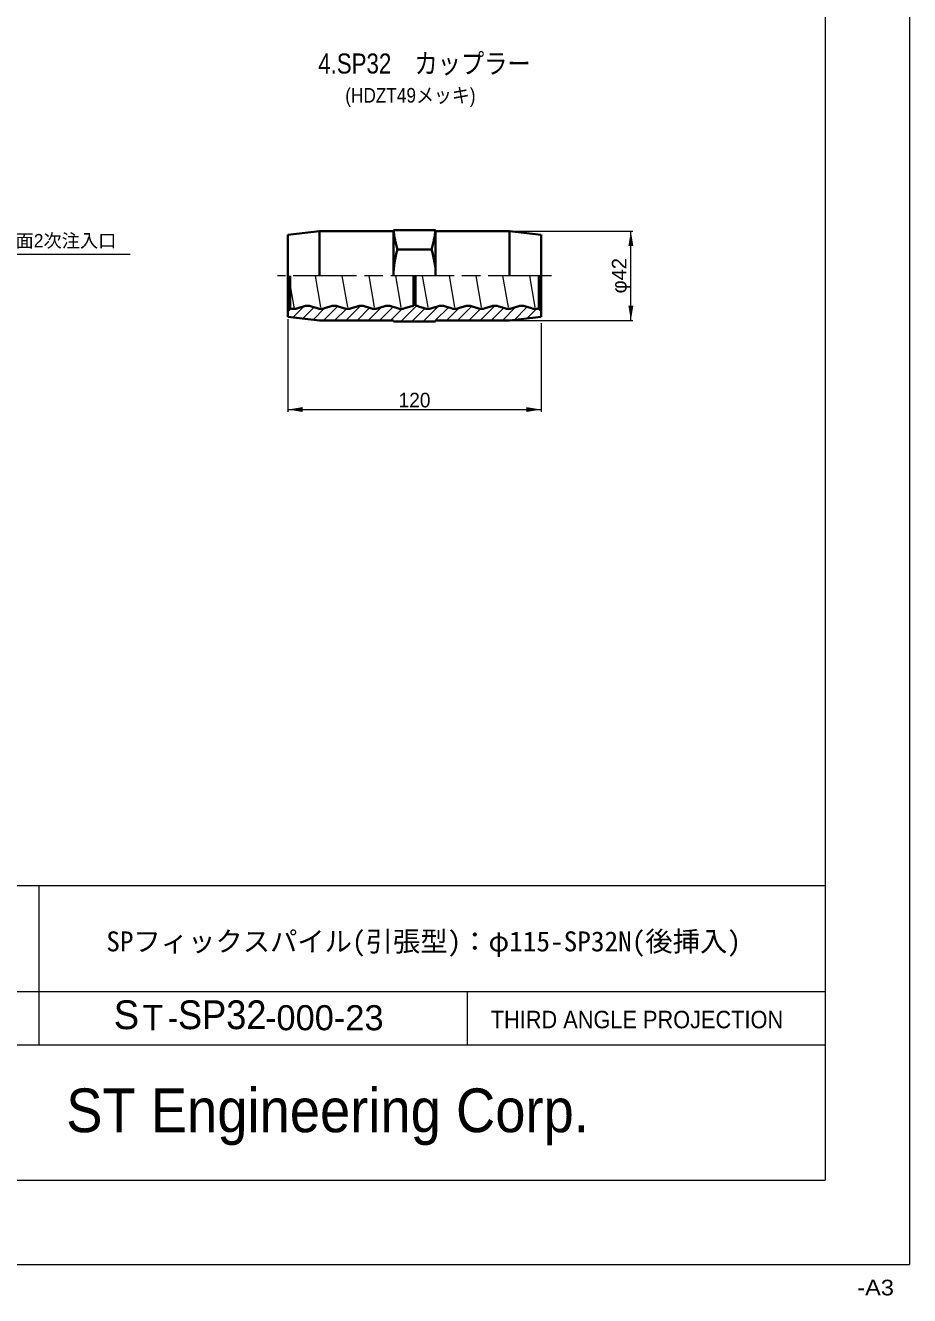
# Model space of a CAD drawing. Units: millimetres at full size, sheet at 1:2.5; details may follow other scales. Extents: x 1983 to 3663, y 1382 to 2584.
# Drawn here: x 3243 to 3663, y 1382 to 1984 of the extents above; entities that cross this region are included whole.
import ezdxf
from ezdxf.enums import TextEntityAlignment as Align

# ---------------------------------------------------------------- set-up
doc = ezdxf.new("R2010")
doc.units = ezdxf.units.MM
doc.header["$LTSCALE"] = 2.5
doc.linetypes.add('CHAIN', pattern=[18.5, 12, -1.5, 3.5, -1.5])
doc.linetypes.add('DASHED_SPACED', pattern=[12, 6, -6])
for name, color, linetype, lineweight in [('1外形線', 7, 'Continuous', 35), ('2細い実線', 3, 'Continuous', 20), ('3隠れ線', 2, 'DASHED_SPACED', 13), ('4中心線', 1, 'CHAIN', 15), ('6寸法線', 4, 'Continuous', 13), ('7 枠・タイトル', 7, 'Continuous', 13)]:
    doc.layers.add(name, color=color, linetype=linetype, lineweight=lineweight)
doc.styles.add('Arial', font='')
doc.styles.add('ＭＳ ゴシック', font='')
doc.styles.add('ＭＳ Ｐゴシック', font='')
doc.styles.get('Arial').set_extended_font_data('Arial')
doc.styles.get('ＭＳ ゴシック').set_extended_font_data('MS Gothic')
doc.styles.get('ＭＳ Ｐゴシック').set_extended_font_data('MS PGothic')

# ---------------------------------------------------------------- blocks, each defined once
blk = doc.blocks.new('filled_arrow')
at = {"color": 0, "linetype": 'Continuous', "lineweight": -2}
blk.add_solid([(7.5, 1.25), (0, 0), (7.5, -1.25)], dxfattribs=at)

msp = doc.modelspace()

# ---------------------------------------------------------------- hatches: boundary and pattern name
at = {"layer": '2細い実線'}
h = msp.add_hatch(dxfattribs=at)
h.set_pattern_fill('USER', color=256, style=0, pattern_type=2)
h.set_pattern_definition([(45, (3624.424, 1680.261), (-2.65165, 2.65165), [])])
h.paths.add_polyline_path([(3383.012, 1843.721), (3368.012, 1845.421), (3368.012, 1848.241), (3369.012, 1849.241), (3369.012, 1849.579, 0.1707), (3372.661, 1849.526), (3375.354, 1850.43, -0.1632), (3379.17, 1850.43), (3381.863, 1849.526, 0.1632), (3385.361, 1849.526), (3385.805, 1849.675), (3388.054, 1850.43, -0.1632), (3391.87, 1850.43), (3394.563, 1849.526, 0.1632), (3398.061, 1849.526), (3400.754, 1850.43, -0.03916), (3401.665, 1850.657, -0.12325), (3404.57, 1850.43), (3407.263, 1849.526, 0.1632), (3410.761, 1849.526), (3413.454, 1850.43, -0.1632), (3417.27, 1850.43), (3419.963, 1849.526, 0.1632), (3423.461, 1849.526), (3426.154, 1850.43, -0.058), (3427.512, 1850.716), (3427.512, 1851.921), (3428.512, 1851.921), (3428.512, 1850.724, -0.0622), (3429.97, 1850.43), (3432.663, 1849.526, 0.1632), (3436.161, 1849.526), (3438.854, 1850.43, -0.1632), (3442.67, 1850.43), (3445.363, 1849.526, 0.1632), (3448.861, 1849.526), (3451.554, 1850.43, -0.1632), (3455.37, 1850.43), (3458.063, 1849.526, 0.1632), (3461.561, 1849.526), (3464.254, 1850.43, -0.1632), (3468.07, 1850.43), (3470.763, 1849.526, 0.1632), (3474.261, 1849.526), (3476.954, 1850.43, -0.1632), (3480.77, 1850.43), (3483.463, 1849.526, 0.16573), (3487.012, 1849.544), (3487.012, 1849.241), (3488.012, 1848.241), (3488.012, 1845.421), (3473.012, 1843.721), (3402.629, 1843.721), (3385.35, 1843.721)])

# ---------------------------------------------------------------- linework, layer by layer
at = {"layer": '1外形線'}
for p, q in [((3383.012, 1886.121), (3368.012, 1884.421)), ((3418.012, 1886.121), (3383.012, 1886.121)), ((3383.012, 1886.121), (3383.012, 1864.921)), ((3438.012, 1886.621), (3418.012, 1886.621)), ((3418.012, 1864.921), (3418.012, 1886.621)), ((3418.012, 1864.921), (3418.012, 1886.621)), ((3438.012, 1864.921), (3438.012, 1886.621)), ((3438.012, 1864.921), (3438.012, 1886.621)), ((3473.012, 1886.121), (3438.012, 1886.121)), ((3473.012, 1886.121), (3488.012, 1884.421)), ((3473.012, 1886.121), (3473.012, 1864.921)), ((3368.012, 1884.421), (3368.012, 1845.421)), ((3488.012, 1884.421), (3488.012, 1845.421)), ((3436.012, 1877.449), (3420.012, 1877.449)), ((3436.012, 1877.449), (3420.012, 1877.449)), ((3369.012, 1864.921), (3369.012, 1849.241)), ((3427.512, 1864.921), (3427.512, 1850.716)), ((3428.512, 1864.921), (3428.512, 1850.724)), ((3487.012, 1864.921), (3487.012, 1849.241)), ((3369.012, 1849.241), (3368.012, 1848.241)), ((3372.661, 1849.526), (3375.354, 1850.43)), ((3379.17, 1850.43), (3381.863, 1849.526)), ((3385.361, 1849.526), (3388.054, 1850.43)), ((3391.87, 1850.43), (3394.563, 1849.526)), ((3398.061, 1849.526), (3400.754, 1850.43)), ((3404.57, 1850.43), (3407.263, 1849.526)), ((3410.761, 1849.526), (3413.454, 1850.43)), ((3417.27, 1850.43), (3419.963, 1849.526)), ((3423.461, 1849.526), (3426.154, 1850.43)), ((3428.512, 1851.921), (3427.512, 1851.921)), ((3429.97, 1850.43), (3432.663, 1849.526)), ((3436.161, 1849.526), (3438.854, 1850.43)), ((3442.67, 1850.43), (3445.363, 1849.526)), ((3448.861, 1849.526), (3451.554, 1850.43)), ((3455.37, 1850.43), (3458.063, 1849.526)), ((3461.561, 1849.526), (3464.254, 1850.43)), ((3468.07, 1850.43), (3470.763, 1849.526)), ((3474.261, 1849.526), (3476.954, 1850.43)), ((3480.77, 1850.43), (3483.463, 1849.526)), ((3487.012, 1849.241), (3488.012, 1848.241)), ((3383.012, 1843.721), (3368.012, 1845.421)), ((3418.012, 1843.721), (3383.012, 1843.721)), ((3418.012, 1843.721), (3418.012, 1843.221)), ((3438.012, 1843.221), (3418.012, 1843.221)), ((3473.012, 1843.721), (3438.012, 1843.721)), ((3438.012, 1843.721), (3438.012, 1843.221)), ((3473.012, 1843.721), (3488.012, 1845.421))]:
    msp.add_line(p, q, dxfattribs=at)
for centre, radius, start, end in [((3458.253, 1889.978), 40.241, 184.78533, 198.13988), ((3397.771, 1889.978), 40.241, 341.86012, 355.21467), ((3458.253, 1864.921), 40.241, 161.86012, 180), ((3397.771, 1864.921), 40.241, 0, 18.13988), ((3370.912, 1854.741), 5.5, 249.79045, 288.53784), ((3377.262, 1844.741), 6, 71.46216, 108.53784), ((3383.612, 1854.741), 5.5, 251.46216, 288.53784), ((3389.962, 1844.741), 6, 71.46216, 108.53784), ((3396.312, 1854.741), 5.5, 251.46216, 288.53784), ((3402.662, 1844.741), 6, 71.46216, 108.53784), ((3409.012, 1854.741), 5.5, 251.46216, 288.53784), ((3415.362, 1844.741), 6, 71.46216, 108.53784), ((3421.712, 1854.741), 5.5, 251.46216, 288.53784), ((3428.062, 1844.741), 6, 95.2595, 108.53784), ((3428.062, 1844.741), 6, 71.46216, 85.69878), ((3434.412, 1854.741), 5.5, 251.46216, 288.53784), ((3440.762, 1844.741), 6, 71.46216, 108.53784), ((3447.112, 1854.741), 5.5, 251.46216, 288.53784), ((3453.462, 1844.741), 6, 71.46216, 108.53784), ((3459.812, 1854.741), 5.5, 251.46216, 288.53784), ((3466.162, 1844.741), 6, 71.46216, 108.53784), ((3472.512, 1854.741), 5.5, 251.46216, 288.53784), ((3478.862, 1844.741), 6, 71.46216, 108.53784), ((3485.212, 1854.741), 5.5, 251.46216, 289.10332)]:
    msp.add_arc(centre, radius, start, end, dxfattribs=at)
at = {"layer": '3隠れ線'}
for p, q in [((3380.88, 1864.921), (3383.612, 1849.241)), ((3393.58, 1864.921), (3396.312, 1849.241)), ((3406.28, 1864.921), (3409.012, 1849.241)), ((3418.98, 1864.921), (3421.712, 1849.241)), ((3431.68, 1864.921), (3434.412, 1849.241)), ((3444.38, 1864.921), (3447.112, 1849.241)), ((3457.08, 1864.921), (3459.812, 1849.241)), ((3469.78, 1864.921), (3472.512, 1849.241)), ((3482.48, 1864.921), (3485.212, 1849.241)), ((3369.012, 1860.147), (3370.912, 1849.241))]:
    msp.add_line(p, q, dxfattribs=at)
at = {"layer": '4中心線'}
msp.add_line((3493.012, 1864.921), (3363.012, 1864.921), dxfattribs=at)
at = {"layer": '6寸法線'}
for p, q in [((3474.012, 1886.121), (3531.602, 1886.121)), ((3530.602, 1843.721), (3530.602, 1886.121)), ((3368.012, 1844.421), (3368.012, 1800.527)), ((3474.012, 1843.721), (3531.602, 1843.721)), ((3488.012, 1842.421), (3488.012, 1800.527)), ((3368.012, 1801.527), (3488.012, 1801.527))]:
    msp.add_line(p, q, dxfattribs=at)
msp.add_lwpolyline([(3169.38, 1848.38), (3175.57, 1851.648), (3220.239, 1875.227), (3293.217, 1875.227)], dxfattribs=at)
at = {"layer": '7 枠・タイトル'}
for p, q in [((3662.78, 2584.215), (3662.78, 1396.215)), ((3622.78, 2544.215), (3622.78, 1436.215)), ((3180.463, 1575.911), (3622.78, 1575.911)), ((3249.833, 1575.911), (3249.833, 1500.459)), ((3180.463, 1525.609), (3622.78, 1525.609)), ((3452.911, 1525.609), (3452.911, 1500.459)), ((3180.463, 1500.459), (3622.78, 1500.459)), ((2022.78, 1436.215), (3622.78, 1436.215)), ((1982.78, 1396.215), (3662.78, 1396.215))]:
    msp.add_line(p, q, dxfattribs=at)

# ---------------------------------------------------------------- block references
at = {"layer": '6寸法線', "xscale": 0.933, "yscale": 0.933}
for p, rotation in [((3530.602, 1886.121), 270), ((3530.602, 1843.721), 90), ((3488.012, 1801.527), 180)]:
    msp.add_blockref('filled_arrow', p, dxfattribs=dict(at, rotation=rotation))
msp.add_blockref('filled_arrow', (3368.012, 1801.527), dxfattribs=at)

# ---------------------------------------------------------------- texts
at = {"layer": '6寸法線', "style": 'ＭＳ Ｐゴシック'}
msp.add_text('背面2次注入口', height=6.334, dxfattribs=at).set_placement((3286.618, 1881.588), align=Align.MIDDLE_RIGHT)
at = {"layer": '6寸法線', "style": 'ＭＳ Ｐゴシック', "width": 1.05}
msp.add_text('φ42', height=6.928, rotation=90, dxfattribs=at).set_placement((3525.048, 1864.972), align=Align.MIDDLE_CENTER)
at = {"layer": '6寸法線', "style": 'ＭＳ Ｐゴシック'}
msp.add_text('120', height=6.928, dxfattribs=at).set_placement((3428.012, 1806.027), align=Align.MIDDLE_CENTER)
at = {"layer": '7 枠・タイトル', "style": 'ＭＳ Ｐゴシック', "width": 0.85}
msp.add_text('4.SP32\u3000カップラー', height=9.501, dxfattribs=at).set_placement((3483.088, 1965.566), align=Align.MIDDLE_RIGHT)
at = {"layer": '7 枠・タイトル', "style": 'ＭＳ Ｐゴシック', "width": 0.9}
msp.add_text('(HDZT49メッキ)', height=6.928, dxfattribs=at).set_placement((3426.06, 1950.499), align=Align.MIDDLE_CENTER)
at = {"layer": '7 枠・タイトル', "style": 'ＭＳ ゴシック'}
msp.add_text('SPフィックスパイル(引張型)：φ115-SP32N(後挿入)', height=9.494, dxfattribs=at).set_placement((3432.324, 1549.425), align=Align.MIDDLE_CENTER)
at = {"layer": '7 枠・タイトル'}
for s, height, style, width, p in [('S', 13.64, 'Arial', 0.95, (3285.368, 1503.734)), ('Ｔ-', 11.88, 'ＭＳ Ｐゴシック', 0.9, (3296.616, 1503.734)), ('SP32', 13.64, 'Arial', 0.9, (3315.854, 1503.734)), ('-000-23', 11.88, 'ＭＳ Ｐゴシック', 1.05, (3357.106, 1503.734)), ('THIRD ANGLE PROJECTION', 8.297, 'ＭＳ Ｐゴシック', 0.95, (3464.163, 1505.739)), ('ST Engineering Corp.', 20.74, 'ＭＳ Ｐゴシック', 0.95, (3262.856, 1452.746)), ('-A3', 7.423, 'ＭＳ Ｐゴシック', 1.15, (3637.974, 1379.39))]:
    msp.add_text(s, height=height, dxfattribs=dict(at, style=style, width=width)).set_placement(p, align=Align.BOTTOM_LEFT)

doc.saveas('drawing.dxf')
